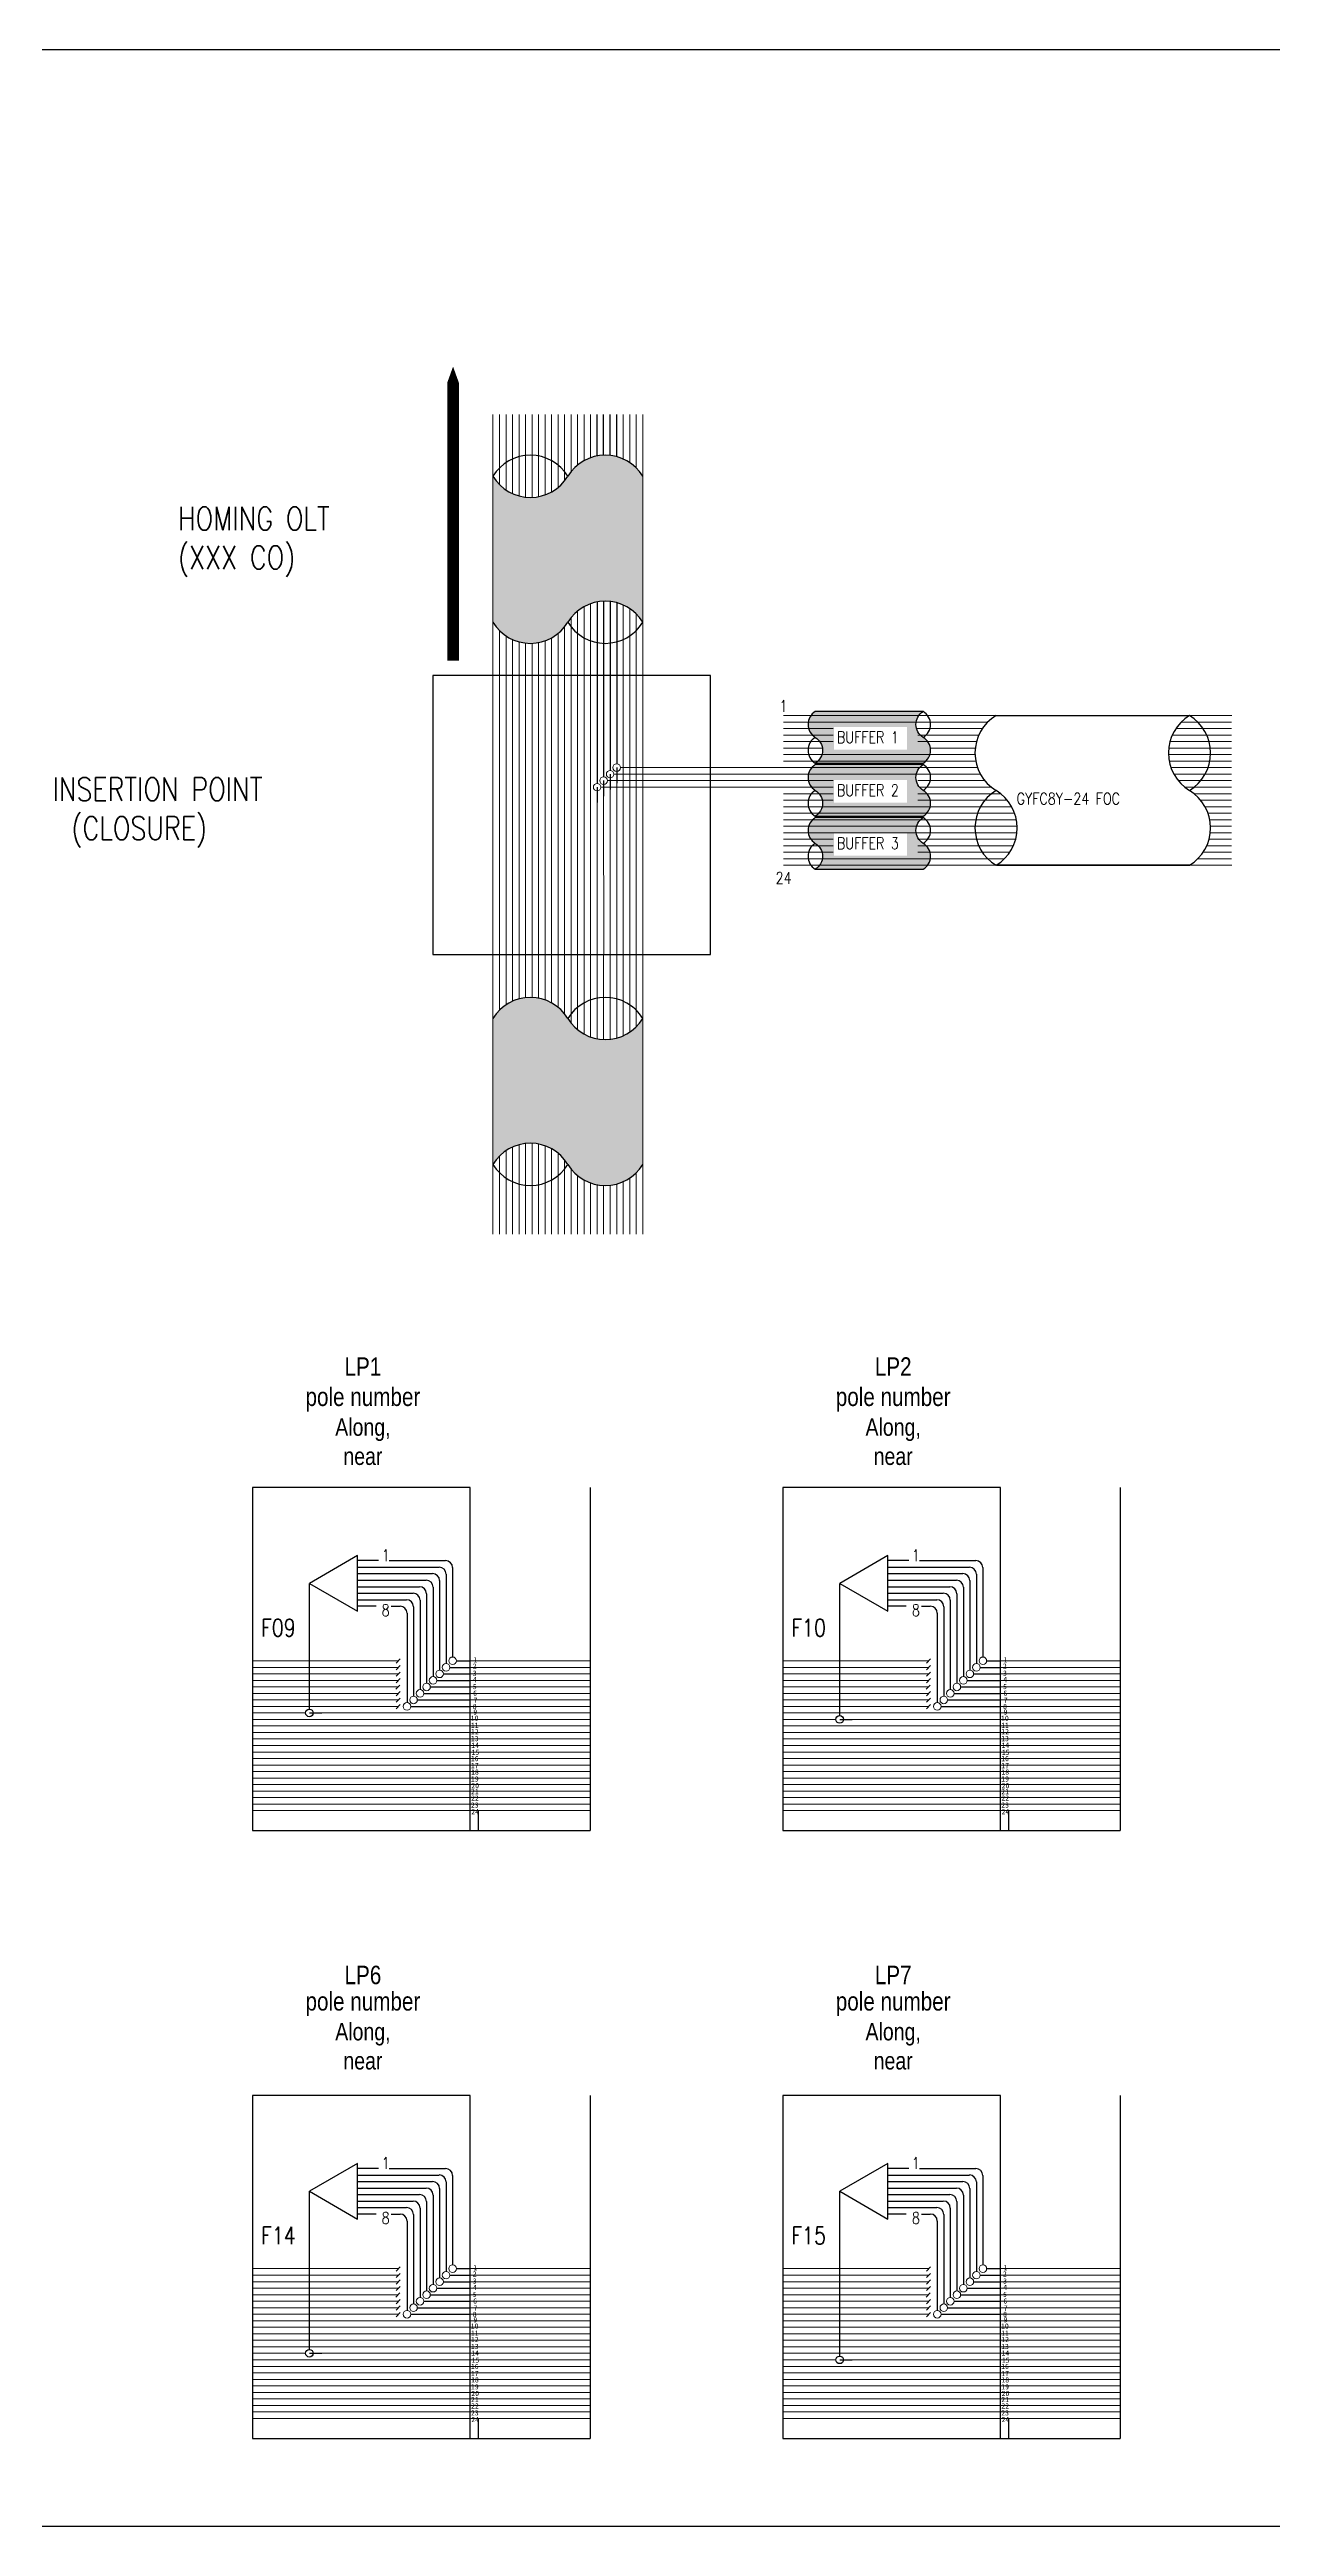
# Model space of a CAD drawing. Extents: x -663610 to -207124, y 70878 to 297551.
# Drawn here: x -251620 to -251222, y 81026 to 81830 of the extents above; entities that cross this region are included whole.
import ezdxf
from ezdxf.enums import TextEntityAlignment as Align

# ---------------------------------------------------------------- set-up
doc = ezdxf.new("R2010")
doc.units = 0
doc.header["$LTSCALE"] = 0.3
doc.layers.get('0').update_dxf_attribs({"linetype": 'CONTINUOUS'})
for name, color, linetype in [('BASEMAP', 7, 'CONTINUOUS'), ('Fiber Distribution', 7, 'CONTINUOUS'), ('Layer-assistant', 1, 'CONTINUOUS'), ('LCP-F.core used', 1, 'CONTINUOUS'), ('Network.conf-1', 50, 'CONTINUOUS'), ('Network.conf-2', 20, 'CONTINUOUS')]:
    doc.layers.add(name, color=color, linetype=linetype)
doc.layers.add('HATCH_SHADE', color=7, linetype='CONTINUOUS', plot=False)
doc.styles.add('Mark', font='arial.ttf', dxfattribs={"width": 0.8, "height": 2.5})
doc.styles.add('ROMANS', font='ROMANS.SHX', dxfattribs={"width": 0.8, "height": 2})
doc.styles.add('仿宋', font='', dxfattribs={"width": 0.9})
doc.styles.get('仿宋').set_extended_font_data('FangSong_GB2312')

msp = doc.modelspace()

# ---------------------------------------------------------------- hatches: boundary and pattern name
h = msp.add_hatch(color=256)
h.dxf.hatch_style = 1
h.set_gradient(color1=(0, 0, 255), rotation=90, one_color=1, tint=1, name='INVCYLINDER')
h.paths.add_polyline_path([(-251335.87, 81606.9, -0.563896), (-251335.87, 81615.27), (-251370.92, 81615.27, 0.563896), (-251370.92, 81606.9, -0.567332), (-251370.97, 81598.5), (-251335.87, 81598.5, 0.56214)])
h.paths.add_polyline_path([(-251341.1, 81602.94), (-251364.89, 81602.94), (-251364.89, 81610.29), (-251341.1, 81610.29)], flags=16)
h.paths.add_polyline_path([(-251364.84, 81604.1), (-251341.78, 81604.1), (-251341.78, 81609.77), (-251364.84, 81609.77)], flags=8)
h = msp.add_hatch(color=256)
h.dxf.hatch_style = 1
h.set_gradient(color1=(255, 127, 0), rotation=90, one_color=1, tint=1, name='INVCYLINDER')
h.paths.add_polyline_path([(-251335.87, 81589.69, -0.563896), (-251335.87, 81598.06), (-251370.92, 81598.06, 0.563896), (-251370.92, 81589.69, -0.567332), (-251370.97, 81581.3), (-251335.87, 81581.3, 0.56214)])
h.paths.add_polyline_path([(-251341.1, 81585.73), (-251364.89, 81585.73), (-251364.89, 81593.08), (-251341.1, 81593.08)], flags=16)
h.paths.add_polyline_path([(-251364.84, 81586.89), (-251341.78, 81586.89), (-251341.78, 81592.56), (-251364.84, 81592.56)], flags=8)
h = msp.add_hatch(color=256)
h.dxf.hatch_style = 1
h.set_gradient(color1=(0, 255, 0), rotation=90, one_color=1, tint=1, name='INVCYLINDER')
h.paths.add_polyline_path([(-251335.87, 81572.5, -0.563896), (-251335.87, 81580.87), (-251370.92, 81580.87, 0.563896), (-251370.92, 81572.5, -0.567332), (-251370.97, 81564.11), (-251335.87, 81564.11, 0.56214)])
h.paths.add_polyline_path([(-251341.1, 81568.54), (-251364.89, 81568.54), (-251364.89, 81575.89), (-251341.1, 81575.89)], flags=16)
h.paths.add_polyline_path([(-251364.84, 81569.7), (-251341.78, 81569.7), (-251341.78, 81575.37), (-251364.84, 81575.37)], flags=8)
at = {"layer": 'HATCH_SHADE'}
h = msp.add_hatch(color=256, dxfattribs=at)
h.dxf.hatch_style = 1
h.set_gradient(color1=(0, 0, 255), color2=(255, 255, 0), tint=1, name='CYLINDER')
h.paths.add_polyline_path([(-251426.95, 81644.25), (-251426.95, 81691.6, 0.563896), (-251451.25, 81691.6, -0.563896), (-251475.56, 81691.6), (-251475.56, 81644.25, 0.563896), (-251451.25, 81644.25, -0.563896)])
h = msp.add_hatch(color=256, dxfattribs=at)
h.dxf.hatch_style = 1
h.set_gradient(color1=(0, 0, 255), color2=(255, 255, 0), tint=1, name='CYLINDER')
h.paths.add_polyline_path([(-251451.25, 81515.67, 0.563896), (-251475.56, 81515.67), (-251475.56, 81468.32, -0.563896), (-251451.25, 81468.32, 0.563896), (-251426.95, 81468.32), (-251426.95, 81515.67, -0.563896)])

# ---------------------------------------------------------------- linework, layer by layer
at = {"lineweight": 5}
for p, q in [((-251475.56, 81691.6), (-251475.56, 81711.68)), ((-251475.56, 81536.43), (-251475.56, 81711.68)), ((-251473.44, 81688.9), (-251473.44, 81711.68)), ((-251471.33, 81687.16), (-251471.33, 81711.68)), ((-251471.33, 81687.16), (-251471.33, 81711.68)), ((-251469.22, 81685.99), (-251469.22, 81711.68)), ((-251467.1, 81685.24), (-251467.1, 81711.68)), ((-251464.99, 81684.84), (-251464.99, 81711.68)), ((-251462.88, 81684.76), (-251462.88, 81711.68)), ((-251460.76, 81684.99), (-251460.76, 81711.68)), ((-251458.65, 81685.57), (-251458.65, 81711.68)), ((-251456.54, 81686.52), (-251456.54, 81711.68)), ((-251454.42, 81687.95), (-251454.42, 81711.68)), ((-251452.31, 81690.08), (-251452.31, 81711.68)), ((-251450.2, 81693.11), (-251450.2, 81711.68)), ((-251450.2, 81693.11), (-251450.2, 81711.68)), ((-251450.2, 81693.11), (-251450.2, 81711.68)), ((-251448.08, 81695.25), (-251448.08, 81711.68)), ((-251448.08, 81695.25), (-251448.08, 81711.68)), ((-251445.97, 81696.68), (-251445.97, 81711.68)), ((-251443.86, 81697.63), (-251443.86, 81711.68)), ((-251433.29, 81697.21), (-251433.29, 81711.68)), ((-251431.18, 81696.03), (-251431.18, 81711.68)), ((-251429.06, 81694.29), (-251429.06, 81711.68)), ((-251426.95, 81445.73), (-251426.95, 81711.68)), ((-251426.95, 81634.97), (-251426.95, 81691.6)), ((-251450.2, 81645.76), (-251450.2, 81536.43)), ((-251448.08, 81647.9), (-251448.08, 81536.43)), ((-251448.08, 81647.9), (-251448.08, 81536.43)), ((-251445.97, 81649.33), (-251445.97, 81536.43)), ((-251443.86, 81650.28), (-251443.86, 81536.43)), ((-251433.29, 81649.86), (-251433.29, 81510.06)), ((-251431.18, 81648.68), (-251431.18, 81511.23)), ((-251429.06, 81646.94), (-251429.06, 81632.18)), ((-251473.44, 81641.55), (-251473.44, 81536.43)), ((-251471.33, 81639.81), (-251471.33, 81536.43)), ((-251471.33, 81639.81), (-251471.33, 81536.43)), ((-251469.22, 81638.64), (-251469.22, 81536.43)), ((-251467.1, 81637.89), (-251467.1, 81536.43)), ((-251464.99, 81637.48), (-251464.99, 81536.43)), ((-251462.88, 81637.41), (-251462.88, 81536.43)), ((-251460.76, 81637.64), (-251460.76, 81536.43)), ((-251458.65, 81638.22), (-251458.65, 81536.43)), ((-251456.54, 81639.17), (-251456.54, 81536.43)), ((-251454.42, 81640.6), (-251454.42, 81536.43)), ((-251452.31, 81642.73), (-251452.31, 81536.43)), ((-251475.56, 81632.11), (-251475.56, 81536.43)), ((-251475.56, 81629.03), (-251475.56, 81536.43)), ((-251429.06, 81632.18), (-251429.06, 81609.13)), ((-251426.95, 81634.97), (-251426.95, 81609.03)), ((-251429.06, 81609.13), (-251429.06, 81512.97)), ((-251426.95, 81609.03), (-251426.95, 81515.67)), ((-251439.63, 81587.83), (-251439.54, 81536.43)), ((-251437.52, 81589.94), (-251437.52, 81508.91)), ((-251435.4, 81592.05), (-251435.4, 81509.31)), ((-251448.08, 81579.91), (-251448.08, 81567.18)), ((-251441.74, 81585.71), (-251441.74, 81536.43)), ((-251450.2, 81577.8), (-251450.2, 81567.18)), ((-251450.2, 81577.8), (-251450.2, 81567.18)), ((-251426.95, 81561.88), (-251426.95, 81468.32)), ((-251475.56, 81536.43), (-251475.56, 81515.67)), ((-251475.56, 81536.43), (-251475.56, 81515.67)), ((-251475.56, 81445.7), (-251475.56, 81536.43)), ((-251475.56, 81536.43), (-251475.56, 81468.32)), ((-251473.44, 81536.43), (-251473.44, 81518.36)), ((-251471.33, 81536.43), (-251471.33, 81520.1)), ((-251471.33, 81536.43), (-251471.33, 81520.1)), ((-251469.22, 81536.43), (-251469.22, 81521.28)), ((-251467.1, 81536.43), (-251467.1, 81522.03)), ((-251464.99, 81536.43), (-251464.99, 81522.43)), ((-251462.88, 81536.43), (-251462.88, 81522.51)), ((-251460.76, 81536.43), (-251460.76, 81522.27)), ((-251458.65, 81536.43), (-251458.65, 81521.7)), ((-251456.54, 81536.43), (-251456.54, 81520.75)), ((-251454.42, 81536.43), (-251454.42, 81519.32)), ((-251452.31, 81536.43), (-251452.31, 81517.18)), ((-251450.2, 81536.43), (-251450.2, 81514.15)), ((-251450.2, 81536.43), (-251450.2, 81514.15)), ((-251450.2, 81536.43), (-251450.2, 81514.15)), ((-251448.08, 81536.43), (-251448.08, 81512.02)), ((-251448.08, 81536.43), (-251448.08, 81512.02)), ((-251445.97, 81536.43), (-251445.97, 81510.59)), ((-251443.86, 81536.43), (-251443.86, 81509.64)), ((-251441.74, 81536.43), (-251441.74, 81509.06)), ((-251439.63, 81536.43), (-251439.63, 81508.83)), ((-251464.99, 81475.08), (-251464.99, 81445.7)), ((-251462.88, 81475.16), (-251462.88, 81445.7)), ((-251460.76, 81474.92), (-251460.76, 81445.7)), ((-251475.56, 81468.32), (-251475.56, 81445.7)), ((-251475.56, 81468.32), (-251475.56, 81445.7)), ((-251473.44, 81471.01), (-251473.44, 81445.7)), ((-251471.33, 81472.75), (-251471.33, 81445.7)), ((-251471.33, 81472.75), (-251471.33, 81445.7)), ((-251469.22, 81473.93), (-251469.22, 81445.7)), ((-251467.1, 81474.68), (-251467.1, 81445.7)), ((-251458.65, 81474.35), (-251458.65, 81445.7)), ((-251456.54, 81473.4), (-251456.54, 81445.7)), ((-251454.42, 81471.97), (-251454.42, 81445.7)), ((-251452.31, 81469.83), (-251452.31, 81445.7)), ((-251426.95, 81468.32), (-251426.95, 81445.7)), ((-251450.2, 81466.8), (-251450.2, 81445.7)), ((-251450.2, 81466.8), (-251450.2, 81445.7)), ((-251450.2, 81466.8), (-251450.2, 81445.7)), ((-251448.08, 81464.67), (-251448.08, 81445.7)), ((-251448.08, 81464.67), (-251448.08, 81445.7)), ((-251445.97, 81463.24), (-251445.97, 81445.7)), ((-251443.86, 81462.29), (-251443.86, 81445.7)), ((-251441.74, 81461.71), (-251441.74, 81445.7)), ((-251439.63, 81461.48), (-251439.63, 81445.7)), ((-251437.52, 81461.55), (-251437.52, 81445.7)), ((-251435.4, 81461.96), (-251435.4, 81445.7)), ((-251433.29, 81462.71), (-251433.29, 81445.7)), ((-251431.18, 81463.88), (-251431.18, 81445.7)), ((-251429.06, 81465.62), (-251429.06, 81445.7))]:
    msp.add_line(p, q, dxfattribs=at)
for p, q in [((-251441.74, 81698.2), (-251441.74, 81711.68)), ((-251439.63, 81698.44), (-251439.63, 81711.68)), ((-251437.52, 81698.36), (-251437.52, 81711.68)), ((-251435.4, 81697.96), (-251435.4, 81711.68)), ((-251441.74, 81650.85), (-251441.74, 81591.96)), ((-251439.73, 81651.09), (-251439.63, 81594.07)), ((-251437.52, 81651.01), (-251437.52, 81596.19)), ((-251435.4, 81650.61), (-251435.4, 81598.3))]:
    msp.add_line(p, q)
for points in [[(-251370.92, 81598.5), (-251335.87, 81598.5, 0.56214), (-251335.87, 81606.9, -0.563896), (-251335.87, 81615.27), (-251370.92, 81615.27, 0.563896), (-251370.92, 81606.9, -0.563896), (-251370.92, 81598.53, -19020573719.675411)], [(-251370.92, 81581.3), (-251335.87, 81581.3, 0.56214), (-251335.87, 81589.69, -0.563896), (-251335.87, 81598.06), (-251370.92, 81598.06, 0.563896), (-251370.92, 81589.69, -0.563896), (-251370.92, 81581.32, -19020573719.675411)], [(-251370.92, 81564.08), (-251335.87, 81564.08, 0.56214), (-251335.87, 81572.48, -0.563896), (-251335.87, 81580.85), (-251370.92, 81580.85, 0.563896), (-251370.92, 81572.48, -0.563896), (-251370.92, 81564.11, -19020573719.675411)]]:
    msp.add_lwpolyline(points, format="xyb")
for points in [[(-251535.17, 81332.35), (-251519.49, 81323.3), (-251519.49, 81341.4)], [(-251363, 81332.35), (-251347.33, 81323.3), (-251347.33, 81341.4)], [(-251535.17, 81135.11), (-251519.49, 81126.06), (-251519.49, 81144.16)], [(-251363, 81135.11), (-251347.33, 81126.06), (-251347.33, 81144.16)]]:
    msp.add_lwpolyline(points, close=True)
at = {"lineweight": 9}
for centre in [(-251437.52, 81594.95), (-251435.4, 81597.07), (-251441.74, 81590.73), (-251439.63, 81592.84)]:
    msp.add_circle(centre, 1.23, dxfattribs=at)
for centre, start, end in [((-251338.4, 81611.08), 301.16302, 58.83698), ((-251368.39, 81602.71), 121.16302, 238.83698), ((-251338.4, 81593.88), 301.16302, 58.83698), ((-251368.39, 81585.51), 121.16302, 238.83698), ((-251338.4, 81576.66), 301.16302, 58.83698), ((-251368.39, 81568.29), 121.16302, 238.83698)]:
    msp.add_arc(centre, 4.89, start, end)
at = {"layer": 'BASEMAP', "color": 152, "ltscale": 2, "true_color": 0x2776bb}
msp.add_lwpolyline([(-253315.8, 81830.08), (-250647.94, 81830.08), (-250647.94, 81026.35), (-253315.8, 81026.35)], close=True, dxfattribs=at)
at = {"layer": 'Fiber Distribution', "color": 251, "lineweight": 5}
for p, q in [((-251381.21, 81613.97), (-251312.22, 81613.97)), ((-251381.21, 81613.97), (-251372.34, 81613.97)), ((-251381.21, 81611.86), (-251314.92, 81611.86)), ((-251252.13, 81611.86), (-251235.77, 81611.86)), ((-251249.43, 81613.97), (-251235.63, 81613.97)), ((-251381.21, 81609.74), (-251365.15, 81609.74)), ((-251381.21, 81607.63), (-251365.15, 81607.63)), ((-251381.21, 81605.52), (-251365.15, 81605.52)), ((-251338.05, 81609.74), (-251316.66, 81609.74)), ((-251337.66, 81607.63), (-251317.83, 81607.63)), ((-251337.66, 81605.52), (-251318.58, 81605.52)), ((-251255.79, 81605.52), (-251235.77, 81605.52)), ((-251255.04, 81607.63), (-251235.77, 81607.63)), ((-251253.87, 81609.74), (-251235.77, 81609.74)), ((-251434.17, 81597.07), (-251318.25, 81597.07)), ((-251381.21, 81603.41), (-251368.61, 81603.41)), ((-251381.21, 81601.29), (-251319.06, 81601.29)), ((-251381.21, 81599.18), (-251318.83, 81599.18)), ((-251333.56, 81603.41), (-251318.98, 81603.41)), ((-251256.27, 81601.29), (-251235.77, 81601.29)), ((-251256.2, 81603.41), (-251235.77, 81603.41)), ((-251256.04, 81599.18), (-251235.77, 81599.18)), ((-251255.46, 81597.07), (-251235.77, 81597.07)), ((-251440.51, 81590.73), (-251365.15, 81590.73)), ((-251438.4, 81592.84), (-251365.15, 81592.84)), ((-251436.28, 81594.95), (-251317.3, 81594.95)), ((-251381.21, 81588.61), (-251365.15, 81588.61)), ((-251381.21, 81588.61), (-251365.15, 81588.61)), ((-251337.66, 81592.84), (-251315.87, 81592.84)), ((-251337.66, 81588.61), (-251310.71, 81588.61)), ((-251337.08, 81590.73), (-251313.74, 81590.73)), ((-251254.51, 81594.95), (-251235.77, 81594.95)), ((-251254.51, 81594.95), (-251235.77, 81594.95)), ((-251253.17, 81592.84), (-251235.77, 81592.84)), ((-251250.95, 81590.73), (-251235.77, 81590.73)), ((-251247.92, 81588.61), (-251235.77, 81588.61)), ((-251381.21, 81586.5), (-251368.67, 81586.5)), ((-251381.21, 81586.5), (-251365.15, 81586.5)), ((-251381.21, 81584.39), (-251307.14, 81584.39)), ((-251381.21, 81582.27), (-251306.19, 81582.27)), ((-251381.21, 81580.16), (-251305.62, 81580.16)), ((-251337.66, 81586.5), (-251308.57, 81586.5)), ((-251245.78, 81586.5), (-251235.77, 81586.5)), ((-251244.35, 81584.39), (-251235.77, 81584.39)), ((-251243.4, 81582.27), (-251235.77, 81582.27)), ((-251242.83, 81580.16), (-251235.77, 81580.16)), ((-251381.21, 81578.05), (-251305.38, 81578.05)), ((-251381.21, 81575.93), (-251305.46, 81575.93)), ((-251381.21, 81573.82), (-251365.15, 81573.82)), ((-251381.21, 81571.71), (-251365.15, 81571.71)), ((-251337.66, 81573.82), (-251305.86, 81573.82)), ((-251337.66, 81571.71), (-251306.61, 81571.71)), ((-251243.82, 81571.71), (-251235.77, 81571.71)), ((-251243.07, 81573.82), (-251235.77, 81573.82)), ((-251242.67, 81575.93), (-251235.77, 81575.93)), ((-251242.59, 81578.05), (-251235.77, 81578.05)), ((-251381.21, 81569.59), (-251365.15, 81569.59)), ((-251381.21, 81569.59), (-251365.15, 81569.59)), ((-251381.21, 81567.48), (-251309.52, 81567.48)), ((-251381.21, 81565.37), (-251312.22, 81565.37)), ((-251381.21, 81565.37), (-251312.22, 81565.37)), ((-251381.07, 81565.37), (-251235.63, 81565.37)), ((-251381.07, 81565.37), (-251235.63, 81565.37)), ((-251337.66, 81569.59), (-251307.79, 81569.59)), ((-251337.66, 81569.59), (-251307.79, 81569.59)), ((-251249.43, 81565.37), (-251235.63, 81565.37)), ((-251249.43, 81565.37), (-251235.63, 81565.37)), ((-251246.74, 81567.48), (-251235.77, 81567.48)), ((-251245, 81569.59), (-251235.77, 81569.59)), ((-251245, 81569.59), (-251235.77, 81569.59)), ((-251553.67, 81307.24), (-251506.25, 81307.24)), ((-251482.94, 81307.24), (-251444.06, 81307.24)), ((-251381.5, 81307.24), (-251334.08, 81307.24)), ((-251310.78, 81307.24), (-251271.9, 81307.24)), ((-251553.67, 81305.12), (-251506.25, 81305.12)), ((-251553.67, 81303.01), (-251506.25, 81303.01)), ((-251553.67, 81300.9), (-251506.25, 81300.9)), ((-251553.67, 81298.78), (-251506.34, 81298.78)), ((-251482.94, 81305.12), (-251444.06, 81305.12)), ((-251482.94, 81303.01), (-251444.06, 81303.01)), ((-251482.94, 81300.9), (-251444.06, 81300.9)), ((-251482.94, 81298.78), (-251444.06, 81298.78)), ((-251381.5, 81305.12), (-251334.08, 81305.12)), ((-251381.5, 81303.01), (-251334.08, 81303.01)), ((-251381.5, 81300.9), (-251334.08, 81300.9)), ((-251381.5, 81298.78), (-251334.18, 81298.78)), ((-251310.78, 81305.12), (-251271.9, 81305.12)), ((-251310.78, 81303.01), (-251271.9, 81303.01)), ((-251310.78, 81300.9), (-251271.9, 81300.9)), ((-251310.78, 81298.78), (-251271.9, 81298.78)), ((-251553.67, 81296.67), (-251506.25, 81296.67)), ((-251553.67, 81294.56), (-251506.25, 81294.56)), ((-251553.67, 81292.44), (-251506.25, 81292.44)), ((-251553.67, 81290.33), (-251536.4, 81290.33)), ((-251531.14, 81290.33), (-251444.06, 81290.33)), ((-251482.94, 81296.67), (-251444.06, 81296.67)), ((-251482.94, 81294.56), (-251444.06, 81294.56)), ((-251482.94, 81292.44), (-251444.06, 81292.44)), ((-251381.5, 81296.67), (-251334.08, 81296.67)), ((-251381.5, 81294.56), (-251334.08, 81294.56)), ((-251381.5, 81292.44), (-251334.08, 81292.44)), ((-251381.5, 81290.33), (-251310.78, 81290.33)), ((-251310.78, 81296.67), (-251271.9, 81296.67)), ((-251310.78, 81294.56), (-251271.9, 81294.56)), ((-251310.78, 81292.44), (-251271.9, 81292.44)), ((-251310.78, 81290.33), (-251271.9, 81290.33)), ((-251553.67, 81288.22), (-251482.94, 81288.22)), ((-251553.67, 81286.1), (-251482.94, 81286.1)), ((-251553.67, 81283.99), (-251482.94, 81283.99)), ((-251531.14, 81283.99), (-251482.94, 81283.99)), ((-251482.94, 81288.22), (-251444.06, 81288.22)), ((-251482.94, 81286.1), (-251444.06, 81286.1)), ((-251482.94, 81283.99), (-251444.06, 81283.99)), ((-251482.94, 81283.99), (-251444.06, 81283.99)), ((-251482.94, 81283.99), (-251444.06, 81283.99)), ((-251482.94, 81283.99), (-251444.06, 81283.99)), ((-251482.94, 81283.99), (-251444.06, 81283.99)), ((-251381.5, 81288.22), (-251364.24, 81288.22)), ((-251381.5, 81286.1), (-251310.78, 81286.1)), ((-251381.5, 81283.99), (-251310.78, 81283.99)), ((-251358.97, 81288.22), (-251271.9, 81288.22)), ((-251358.97, 81283.99), (-251310.78, 81283.99)), ((-251310.78, 81288.22), (-251271.9, 81288.22)), ((-251310.78, 81286.1), (-251271.9, 81286.1)), ((-251310.78, 81283.99), (-251271.9, 81283.99)), ((-251310.78, 81283.99), (-251271.9, 81283.99)), ((-251310.78, 81283.99), (-251271.9, 81283.99)), ((-251310.78, 81283.99), (-251271.9, 81283.99)), ((-251310.78, 81283.99), (-251271.9, 81283.99)), ((-251553.67, 81281.88), (-251482.94, 81281.88)), ((-251553.67, 81279.76), (-251482.94, 81279.76)), ((-251553.67, 81277.65), (-251482.94, 81277.65)), ((-251553.67, 81275.54), (-251482.94, 81275.54)), ((-251482.94, 81281.88), (-251444.06, 81281.88)), ((-251482.94, 81281.88), (-251444.06, 81281.88)), ((-251482.94, 81279.76), (-251444.06, 81279.76)), ((-251482.94, 81279.76), (-251444.06, 81279.76)), ((-251482.94, 81279.76), (-251444.06, 81279.76)), ((-251482.94, 81277.65), (-251444.06, 81277.65)), ((-251482.94, 81275.54), (-251444.06, 81275.54)), ((-251381.5, 81281.88), (-251310.78, 81281.88)), ((-251381.5, 81279.76), (-251310.78, 81279.76)), ((-251381.5, 81277.65), (-251310.78, 81277.65)), ((-251381.5, 81275.54), (-251310.78, 81275.54)), ((-251310.78, 81281.88), (-251271.9, 81281.88)), ((-251310.78, 81281.88), (-251271.9, 81281.88)), ((-251310.78, 81279.76), (-251271.9, 81279.76)), ((-251310.78, 81279.76), (-251271.9, 81279.76)), ((-251310.78, 81279.76), (-251271.9, 81279.76)), ((-251310.78, 81277.65), (-251271.9, 81277.65)), ((-251310.78, 81275.54), (-251271.9, 81275.54)), ((-251553.67, 81273.42), (-251482.94, 81273.42)), ((-251553.67, 81271.31), (-251482.94, 81271.31)), ((-251553.67, 81269.2), (-251482.94, 81269.2)), ((-251553.67, 81267.08), (-251482.94, 81267.08)), ((-251482.94, 81273.42), (-251444.06, 81273.42)), ((-251482.94, 81271.31), (-251444.06, 81271.31)), ((-251482.94, 81269.2), (-251444.06, 81269.2)), ((-251482.94, 81267.08), (-251444.06, 81267.08)), ((-251381.5, 81273.42), (-251310.78, 81273.42)), ((-251381.5, 81271.31), (-251310.78, 81271.31)), ((-251381.5, 81269.2), (-251310.78, 81269.2)), ((-251381.5, 81267.08), (-251310.78, 81267.08)), ((-251310.78, 81273.42), (-251271.9, 81273.42)), ((-251310.78, 81271.31), (-251271.9, 81271.31)), ((-251310.78, 81269.2), (-251271.9, 81269.2)), ((-251310.78, 81267.08), (-251271.9, 81267.08)), ((-251553.67, 81264.97), (-251482.94, 81264.97)), ((-251553.67, 81262.86), (-251482.94, 81262.86)), ((-251553.67, 81262.86), (-251482.94, 81262.86)), ((-251553.67, 81260.74), (-251482.94, 81260.74)), ((-251553.67, 81258.63), (-251482.94, 81258.63)), ((-251553.67, 81258.63), (-251482.94, 81258.63)), ((-251482.94, 81264.97), (-251444.06, 81264.97)), ((-251482.94, 81262.86), (-251444.06, 81262.86)), ((-251482.94, 81262.86), (-251444.06, 81262.86)), ((-251482.94, 81260.74), (-251444.06, 81260.74)), ((-251482.94, 81258.63), (-251444.06, 81258.63)), ((-251482.94, 81258.63), (-251444.06, 81258.63)), ((-251381.5, 81264.97), (-251310.78, 81264.97)), ((-251381.5, 81262.86), (-251310.78, 81262.86)), ((-251381.5, 81262.86), (-251310.78, 81262.86)), ((-251381.5, 81260.74), (-251310.78, 81260.74)), ((-251381.5, 81258.63), (-251310.78, 81258.63)), ((-251381.5, 81258.63), (-251310.78, 81258.63)), ((-251310.78, 81264.97), (-251271.9, 81264.97)), ((-251310.78, 81262.86), (-251271.9, 81262.86)), ((-251310.78, 81262.86), (-251271.9, 81262.86)), ((-251310.78, 81260.74), (-251271.9, 81260.74)), ((-251310.78, 81258.63), (-251271.9, 81258.63)), ((-251310.78, 81258.63), (-251271.9, 81258.63)), ((-251553.67, 81110), (-251506.25, 81110)), ((-251553.67, 81107.89), (-251506.25, 81107.89)), ((-251553.67, 81105.77), (-251506.25, 81105.77)), ((-251482.94, 81110), (-251444.06, 81110)), ((-251482.94, 81107.89), (-251444.06, 81107.89)), ((-251482.94, 81105.77), (-251444.06, 81105.77)), ((-251381.5, 81110), (-251334.08, 81110)), ((-251381.5, 81107.89), (-251334.08, 81107.89)), ((-251381.5, 81105.77), (-251334.08, 81105.77)), ((-251310.78, 81110), (-251271.9, 81110)), ((-251310.78, 81107.89), (-251271.9, 81107.89)), ((-251310.78, 81105.77), (-251271.9, 81105.77)), ((-251553.67, 81103.66), (-251506.25, 81103.66)), ((-251553.67, 81101.55), (-251506.34, 81101.55)), ((-251553.67, 81099.43), (-251506.25, 81099.43)), ((-251553.67, 81097.32), (-251506.25, 81097.32)), ((-251482.94, 81103.66), (-251444.06, 81103.66)), ((-251482.94, 81101.55), (-251444.06, 81101.55)), ((-251482.94, 81099.43), (-251444.06, 81099.43)), ((-251482.94, 81097.32), (-251444.06, 81097.32)), ((-251381.5, 81103.66), (-251334.08, 81103.66)), ((-251381.5, 81101.55), (-251334.18, 81101.55)), ((-251381.5, 81099.43), (-251334.08, 81099.43)), ((-251381.5, 81097.32), (-251334.08, 81097.32)), ((-251310.78, 81103.66), (-251271.9, 81103.66)), ((-251310.78, 81101.55), (-251271.9, 81101.55)), ((-251310.78, 81099.43), (-251271.9, 81099.43)), ((-251310.78, 81097.32), (-251271.9, 81097.32)), ((-251553.67, 81095.21), (-251506.25, 81095.21)), ((-251553.67, 81093.09), (-251482.94, 81093.09)), ((-251553.67, 81090.98), (-251482.94, 81090.98)), ((-251482.94, 81095.21), (-251444.06, 81095.21)), ((-251482.94, 81093.09), (-251444.06, 81093.09)), ((-251482.94, 81090.98), (-251444.06, 81090.98)), ((-251381.5, 81095.21), (-251334.08, 81095.21)), ((-251381.5, 81093.09), (-251310.78, 81093.09)), ((-251381.5, 81090.98), (-251310.78, 81090.98)), ((-251310.78, 81095.21), (-251271.9, 81095.21)), ((-251310.78, 81093.09), (-251271.9, 81093.09)), ((-251310.78, 81090.98), (-251271.9, 81090.98)), ((-251553.67, 81088.87), (-251482.94, 81088.87)), ((-251553.67, 81086.75), (-251482.94, 81086.75)), ((-251553.67, 81084.64), (-251482.94, 81084.64)), ((-251553.67, 81082.53), (-251536.4, 81082.53)), ((-251531.14, 81082.53), (-251482.94, 81082.53)), ((-251531.14, 81082.53), (-251444.06, 81082.53)), ((-251482.94, 81088.87), (-251444.06, 81088.87)), ((-251482.94, 81086.75), (-251444.06, 81086.75)), ((-251482.94, 81086.75), (-251444.06, 81086.75)), ((-251482.94, 81086.75), (-251444.06, 81086.75)), ((-251482.94, 81086.75), (-251444.06, 81086.75)), ((-251482.94, 81086.75), (-251444.06, 81086.75)), ((-251482.94, 81084.64), (-251444.06, 81084.64)), ((-251482.94, 81084.64), (-251444.06, 81084.64)), ((-251482.94, 81082.53), (-251444.06, 81082.53)), ((-251482.94, 81082.53), (-251444.06, 81082.53)), ((-251482.94, 81082.53), (-251444.06, 81082.53)), ((-251381.5, 81088.87), (-251310.78, 81088.87)), ((-251381.5, 81086.75), (-251310.78, 81086.75)), ((-251381.5, 81084.64), (-251310.78, 81084.64)), ((-251381.5, 81082.53), (-251310.78, 81082.53)), ((-251310.78, 81088.87), (-251271.9, 81088.87)), ((-251310.78, 81086.75), (-251271.9, 81086.75)), ((-251310.78, 81086.75), (-251271.9, 81086.75)), ((-251310.78, 81086.75), (-251271.9, 81086.75)), ((-251310.78, 81086.75), (-251271.9, 81086.75)), ((-251310.78, 81086.75), (-251271.9, 81086.75)), ((-251310.78, 81084.64), (-251271.9, 81084.64)), ((-251310.78, 81084.64), (-251271.9, 81084.64)), ((-251310.78, 81082.53), (-251271.9, 81082.53)), ((-251310.78, 81082.53), (-251271.9, 81082.53)), ((-251310.78, 81082.53), (-251271.9, 81082.53)), ((-251553.67, 81080.41), (-251482.94, 81080.41)), ((-251553.67, 81078.3), (-251482.94, 81078.3)), ((-251553.67, 81076.19), (-251482.94, 81076.19)), ((-251553.67, 81074.07), (-251482.94, 81074.07)), ((-251482.94, 81080.41), (-251444.06, 81080.41)), ((-251482.94, 81078.3), (-251444.06, 81078.3)), ((-251482.94, 81076.19), (-251444.06, 81076.19)), ((-251482.94, 81074.07), (-251444.06, 81074.07)), ((-251381.5, 81080.41), (-251364.24, 81080.41)), ((-251381.5, 81078.3), (-251310.78, 81078.3)), ((-251381.5, 81076.19), (-251310.78, 81076.19)), ((-251381.5, 81074.07), (-251310.78, 81074.07)), ((-251358.97, 81080.41), (-251310.78, 81080.41)), ((-251358.97, 81080.41), (-251271.9, 81080.41)), ((-251310.78, 81080.41), (-251271.9, 81080.41)), ((-251310.78, 81078.3), (-251271.9, 81078.3)), ((-251310.78, 81076.19), (-251271.9, 81076.19)), ((-251310.78, 81074.07), (-251271.9, 81074.07)), ((-251553.67, 81071.96), (-251482.94, 81071.96)), ((-251553.67, 81069.85), (-251482.94, 81069.85)), ((-251553.67, 81067.73), (-251482.94, 81067.73)), ((-251553.67, 81065.62), (-251482.94, 81065.62)), ((-251553.67, 81065.62), (-251482.94, 81065.62)), ((-251482.94, 81071.96), (-251444.06, 81071.96)), ((-251482.94, 81069.85), (-251444.06, 81069.85)), ((-251482.94, 81067.73), (-251444.06, 81067.73)), ((-251482.94, 81065.62), (-251444.06, 81065.62)), ((-251482.94, 81065.62), (-251444.06, 81065.62)), ((-251381.5, 81071.96), (-251310.78, 81071.96)), ((-251381.5, 81069.85), (-251310.78, 81069.85)), ((-251381.5, 81067.73), (-251310.78, 81067.73)), ((-251381.5, 81065.62), (-251310.78, 81065.62)), ((-251381.5, 81065.62), (-251310.78, 81065.62)), ((-251310.78, 81071.96), (-251271.9, 81071.96)), ((-251310.78, 81069.85), (-251271.9, 81069.85)), ((-251310.78, 81067.73), (-251271.9, 81067.73)), ((-251310.78, 81065.62), (-251271.9, 81065.62)), ((-251310.78, 81065.62), (-251271.9, 81065.62)), ((-251553.67, 81063.51), (-251482.94, 81063.51)), ((-251553.67, 81061.39), (-251482.94, 81061.39)), ((-251553.67, 81061.39), (-251482.94, 81061.39)), ((-251482.94, 81063.51), (-251444.06, 81063.51)), ((-251482.94, 81061.39), (-251444.06, 81061.39)), ((-251482.94, 81061.39), (-251444.06, 81061.39)), ((-251381.5, 81063.51), (-251310.78, 81063.51)), ((-251381.5, 81061.39), (-251310.78, 81061.39)), ((-251381.5, 81061.39), (-251310.78, 81061.39)), ((-251310.78, 81063.51), (-251271.9, 81063.51)), ((-251310.78, 81061.39), (-251271.9, 81061.39)), ((-251310.78, 81061.39), (-251271.9, 81061.39))]:
    msp.add_line(p, q, dxfattribs=at)
at = {"layer": 'Fiber Distribution'}
for p, q in [((-251512.74, 81339.74), (-251519.49, 81339.74)), ((-251509.3, 81339.74), (-251490.94, 81339.74)), ((-251340.58, 81339.74), (-251347.33, 81339.74)), ((-251337.13, 81339.74), (-251318.78, 81339.74)), ((-251519.49, 81337.63), (-251493.06, 81337.63)), ((-251519.49, 81335.52), (-251495.17, 81335.52)), ((-251519.49, 81333.4), (-251497.28, 81333.4)), ((-251519.49, 81331.29), (-251499.4, 81331.29)), ((-251519.49, 81331.29), (-251499.58, 81331.29)), ((-251495.02, 81331.14), (-251495.02, 81302.13)), ((-251492.9, 81333.25), (-251492.9, 81304.24)), ((-251490.79, 81335.36), (-251490.79, 81306.36)), ((-251488.68, 81337.48), (-251488.68, 81308.47)), ((-251347.33, 81337.63), (-251320.89, 81337.63)), ((-251347.33, 81335.52), (-251323.01, 81335.52)), ((-251347.33, 81333.4), (-251325.12, 81333.4)), ((-251347.33, 81331.29), (-251327.23, 81331.29)), ((-251347.33, 81331.29), (-251327.42, 81331.29)), ((-251322.85, 81331.14), (-251322.85, 81302.13)), ((-251320.74, 81333.25), (-251320.74, 81304.24)), ((-251318.62, 81335.36), (-251318.62, 81306.36)), ((-251316.51, 81337.48), (-251316.51, 81308.47)), ((-251519.49, 81329.18), (-251501.51, 81329.18)), ((-251519.49, 81327.06), (-251503.62, 81327.06)), ((-251513.52, 81324.95), (-251519.49, 81324.95)), ((-251508.58, 81324.95), (-251505.74, 81324.95)), ((-251503.47, 81322.68), (-251503.47, 81293.68)), ((-251501.36, 81324.8), (-251501.36, 81295.79)), ((-251499.24, 81326.91), (-251499.24, 81297.9)), ((-251497.13, 81329.02), (-251497.13, 81300.02)), ((-251490.79, 81323.53), (-251490.79, 81306.36)), ((-251347.33, 81329.18), (-251329.35, 81329.18)), ((-251347.33, 81327.06), (-251331.46, 81327.06)), ((-251341.36, 81324.95), (-251347.33, 81324.95)), ((-251336.41, 81324.95), (-251333.57, 81324.95)), ((-251331.3, 81322.68), (-251331.3, 81293.68)), ((-251329.19, 81324.8), (-251329.19, 81295.79)), ((-251327.08, 81326.91), (-251327.08, 81297.9)), ((-251324.96, 81329.02), (-251324.96, 81300.02)), ((-251318.62, 81323.53), (-251318.62, 81306.36)), ((-251487.44, 81307.24), (-251482.94, 81307.24)), ((-251315.28, 81307.24), (-251310.78, 81307.24)), ((-251495.9, 81298.78), (-251482.94, 81298.78)), ((-251493.78, 81300.9), (-251482.94, 81300.9)), ((-251491.67, 81303.01), (-251482.94, 81303.01)), ((-251489.56, 81305.12), (-251482.94, 81305.12)), ((-251323.73, 81298.78), (-251310.78, 81298.78)), ((-251321.62, 81300.9), (-251310.78, 81300.9)), ((-251319.5, 81303.01), (-251310.78, 81303.01)), ((-251317.39, 81305.12), (-251310.78, 81305.12)), ((-251502.24, 81292.44), (-251482.94, 81292.44)), ((-251500.12, 81294.56), (-251482.94, 81294.56)), ((-251498.01, 81296.67), (-251482.94, 81296.67)), ((-251494.77, 81296.67), (-251482.94, 81296.67)), ((-251330.07, 81292.44), (-251310.78, 81292.44)), ((-251327.96, 81294.56), (-251310.78, 81294.56)), ((-251325.84, 81296.67), (-251310.78, 81296.67)), ((-251512.74, 81142.51), (-251519.49, 81142.51)), ((-251519.49, 81140.39), (-251493.06, 81140.39)), ((-251519.49, 81138.28), (-251495.17, 81138.28)), ((-251509.3, 81142.51), (-251490.94, 81142.51)), ((-251490.79, 81138.13), (-251490.79, 81109.12)), ((-251488.68, 81140.24), (-251488.68, 81111.23)), ((-251340.58, 81142.51), (-251347.33, 81142.51)), ((-251347.33, 81140.39), (-251320.89, 81140.39)), ((-251347.33, 81138.28), (-251323.01, 81138.28)), ((-251337.13, 81142.51), (-251318.78, 81142.51)), ((-251318.62, 81138.13), (-251318.62, 81109.12)), ((-251316.51, 81140.24), (-251316.51, 81111.23)), ((-251519.49, 81136.17), (-251497.28, 81136.17)), ((-251519.49, 81134.05), (-251499.4, 81134.05)), ((-251519.49, 81134.05), (-251499.58, 81134.05)), ((-251519.49, 81131.94), (-251501.51, 81131.94)), ((-251519.49, 81129.83), (-251503.62, 81129.83)), ((-251499.24, 81129.67), (-251499.24, 81100.67)), ((-251497.13, 81131.79), (-251497.13, 81102.78)), ((-251495.02, 81133.9), (-251495.02, 81104.89)), ((-251492.9, 81136.01), (-251492.9, 81107.01)), ((-251347.33, 81136.17), (-251325.12, 81136.17)), ((-251347.33, 81134.05), (-251327.23, 81134.05)), ((-251347.33, 81134.05), (-251327.42, 81134.05)), ((-251347.33, 81131.94), (-251329.35, 81131.94)), ((-251347.33, 81129.83), (-251331.46, 81129.83)), ((-251327.08, 81129.67), (-251327.08, 81100.67)), ((-251324.96, 81131.79), (-251324.96, 81102.78)), ((-251322.85, 81133.9), (-251322.85, 81104.89)), ((-251320.74, 81136.01), (-251320.74, 81107.01)), ((-251513.52, 81127.71), (-251519.49, 81127.71)), ((-251508.58, 81127.71), (-251505.74, 81127.71)), ((-251503.47, 81125.45), (-251503.47, 81096.44)), ((-251501.36, 81127.56), (-251501.36, 81098.55)), ((-251490.79, 81126.3), (-251490.79, 81109.12)), ((-251341.36, 81127.71), (-251347.33, 81127.71)), ((-251336.41, 81127.71), (-251333.57, 81127.71)), ((-251331.3, 81125.45), (-251331.3, 81096.44)), ((-251329.19, 81127.56), (-251329.19, 81098.55)), ((-251318.62, 81126.3), (-251318.62, 81109.12)), ((-251491.67, 81105.77), (-251482.94, 81105.77)), ((-251489.56, 81107.89), (-251482.94, 81107.89)), ((-251487.44, 81110), (-251482.94, 81110)), ((-251319.5, 81105.77), (-251310.78, 81105.77)), ((-251317.39, 81107.89), (-251310.78, 81107.89)), ((-251315.28, 81110), (-251310.78, 81110)), ((-251500.12, 81097.32), (-251482.94, 81097.32)), ((-251498.01, 81099.43), (-251482.94, 81099.43)), ((-251495.9, 81101.55), (-251482.94, 81101.55)), ((-251494.77, 81099.43), (-251482.94, 81099.43)), ((-251493.78, 81103.66), (-251482.94, 81103.66)), ((-251327.96, 81097.32), (-251310.78, 81097.32)), ((-251325.84, 81099.43), (-251310.78, 81099.43)), ((-251323.73, 81101.55), (-251310.78, 81101.55)), ((-251322.6, 81099.43), (-251310.78, 81099.43)), ((-251321.62, 81103.66), (-251310.78, 81103.66)), ((-251502.24, 81095.21), (-251482.94, 81095.21)), ((-251330.07, 81095.21), (-251310.78, 81095.21))]:
    msp.add_line(p, q, dxfattribs=at)
at = {"layer": 'Fiber Distribution', "ltscale": 0.3}
for p, q in [((-251535.17, 81291.56), (-251535.17, 81332.35)), ((-251363, 81289.45), (-251363, 81332.35)), ((-251535.17, 81083.76), (-251535.17, 81135.11)), ((-251363, 81081.65), (-251363, 81135.11))]:
    msp.add_line(p, q, dxfattribs=at)
at = {"layer": 'Fiber Distribution'}
for centre in [(-251490.94, 81337.48), (-251490.94, 81337.48), (-251318.78, 81337.48), (-251318.78, 81337.48), (-251499.4, 81329.02), (-251497.28, 81331.14), (-251497.28, 81331.14), (-251495.17, 81333.25), (-251495.17, 81333.25), (-251493.06, 81335.36), (-251493.06, 81335.36), (-251327.23, 81329.02), (-251325.12, 81331.14), (-251325.12, 81331.14), (-251323.01, 81333.25), (-251323.01, 81333.25), (-251320.89, 81335.36), (-251320.89, 81335.36), (-251505.74, 81322.68), (-251503.62, 81324.8), (-251501.51, 81326.91), (-251501.51, 81326.91), (-251333.57, 81322.68), (-251331.46, 81324.8), (-251329.35, 81326.91), (-251329.35, 81326.91), (-251495.17, 81136.01), (-251495.17, 81136.01), (-251493.06, 81138.13), (-251493.06, 81138.13), (-251490.94, 81140.24), (-251490.94, 81140.24), (-251323.01, 81136.01), (-251323.01, 81136.01), (-251320.89, 81138.13), (-251320.89, 81138.13), (-251318.78, 81140.24), (-251318.78, 81140.24), (-251503.62, 81127.56), (-251501.51, 81129.67), (-251501.51, 81129.67), (-251499.4, 81131.79), (-251497.28, 81133.9), (-251497.28, 81133.9), (-251331.46, 81127.56), (-251329.35, 81129.67), (-251329.35, 81129.67), (-251327.23, 81131.79), (-251325.12, 81133.9), (-251325.12, 81133.9), (-251505.74, 81125.45), (-251333.57, 81125.45)]:
    msp.add_arc(centre, 2.27, 0, 90, dxfattribs=at)
at = {"layer": 'Layer-assistant', "color": 1}
for p, q in [((-251435.4, 81597.07), (-251435.4, 81592.05)), ((-251441.74, 81590.73), (-251441.74, 81585.71)), ((-251439.63, 81592.84), (-251439.63, 81587.83)), ((-251437.52, 81594.95), (-251437.52, 81589.94)), ((-251535.17, 81290.33), (-251531.14, 81290.33)), ((-251363, 81288.22), (-251358.97, 81288.22)), ((-251480.41, 81258.63), (-251480.41, 81252.13)), ((-251308.24, 81258.63), (-251308.24, 81252.13)), ((-251482.94, 81252.13), (-251444.06, 81252.13)), ((-251310.78, 81252.13), (-251271.9, 81252.13)), ((-251535.17, 81082.53), (-251531.14, 81082.53)), ((-251363, 81080.41), (-251358.97, 81080.41)), ((-251480.41, 81061.39), (-251480.41, 81054.9)), ((-251308.24, 81061.39), (-251308.24, 81054.9)), ((-251482.94, 81054.9), (-251444.06, 81054.9)), ((-251310.78, 81054.9), (-251271.9, 81054.9))]:
    msp.add_line(p, q, dxfattribs=at)
for points in [[(-251444.06, 81363.47), (-251444.06, 81252.13)], [(-251271.9, 81363.47), (-251271.9, 81252.13)], [(-251444.06, 81166.23), (-251444.06, 81054.9)], [(-251271.9, 81166.23), (-251271.9, 81054.9)]]:
    msp.add_lwpolyline(points, dxfattribs=at)
at = {"layer": 'Network.conf-1', "color": 5}
for p, q in [((-251312.22, 81613.97), (-251249.43, 81613.97)), ((-251249.43, 81565.37), (-251312.22, 81565.37)), ((-251312.08, 81565.37), (-251249.29, 81565.37))]:
    msp.add_line(p, q, dxfattribs=at)
at = {"layer": 'Network.conf-1', "color": 5, "lineweight": 5}
for p, q in [((-251505.67, 81307.83), (-251507.01, 81306.45)), ((-251333.51, 81307.83), (-251334.84, 81306.45)), ((-251505.77, 81299.38), (-251507.1, 81297.99)), ((-251505.67, 81305.72), (-251507.01, 81304.33)), ((-251505.67, 81303.6), (-251507.01, 81302.22)), ((-251505.67, 81301.49), (-251507.01, 81300.11)), ((-251333.6, 81299.38), (-251334.94, 81297.99)), ((-251333.51, 81305.72), (-251334.84, 81304.33)), ((-251333.51, 81303.6), (-251334.84, 81302.22)), ((-251333.51, 81301.49), (-251334.84, 81300.11)), ((-251505.67, 81297.26), (-251507.01, 81295.88)), ((-251505.67, 81295.15), (-251507.01, 81293.77)), ((-251505.67, 81293.04), (-251507.01, 81291.65)), ((-251333.51, 81297.26), (-251334.84, 81295.88)), ((-251333.51, 81295.15), (-251334.84, 81293.77)), ((-251333.51, 81293.04), (-251334.84, 81291.65)), ((-251505.67, 81110.59), (-251507.01, 81109.21)), ((-251505.67, 81108.48), (-251507.01, 81107.1)), ((-251505.67, 81106.37), (-251507.01, 81104.98)), ((-251333.51, 81110.59), (-251334.84, 81109.21)), ((-251333.51, 81108.48), (-251334.84, 81107.1)), ((-251333.51, 81106.37), (-251334.84, 81104.98)), ((-251505.77, 81102.14), (-251507.1, 81100.76)), ((-251505.67, 81104.25), (-251507.01, 81102.87)), ((-251505.67, 81100.03), (-251507.01, 81098.64)), ((-251505.67, 81097.91), (-251507.01, 81096.53)), ((-251333.6, 81102.14), (-251334.94, 81100.76)), ((-251333.51, 81104.25), (-251334.84, 81102.87)), ((-251333.51, 81100.03), (-251334.84, 81098.64)), ((-251333.51, 81097.91), (-251334.84, 81096.53)), ((-251505.67, 81095.8), (-251507.01, 81094.42)), ((-251333.51, 81095.8), (-251334.84, 81094.42))]:
    msp.add_line(p, q, dxfattribs=at)
at = {"layer": 'Network.conf-1', "color": 5}
msp.add_lwpolyline([(-251488.52, 81727.21, 0, 15.12, 0), (-251488.52, 81706.27, 3.78, 3.78, 0), (-251488.52, 81631.79, 3.78, 3.78, 0)], format="xyseb", dxfattribs=at)
at = {"layer": 'Network.conf-1', "color": 5, "ltscale": 8}
for points in [[(-251495.12, 81536.43), (-251404.96, 81536.43), (-251404.96, 81627), (-251495.12, 81627)], [(-251553.67, 81252.13), (-251482.94, 81252.13), (-251482.94, 81363.47), (-251553.67, 81363.47)], [(-251553.67, 81252.13), (-251482.94, 81252.13), (-251482.94, 81363.47), (-251553.67, 81363.47)], [(-251381.5, 81252.13), (-251310.78, 81252.13), (-251310.78, 81363.47), (-251381.5, 81363.47)], [(-251381.5, 81252.13), (-251310.78, 81252.13), (-251310.78, 81363.47), (-251381.5, 81363.47)], [(-251553.67, 81054.9), (-251482.94, 81054.9), (-251482.94, 81166.23), (-251553.67, 81166.23)], [(-251553.67, 81054.9), (-251482.94, 81054.9), (-251482.94, 81166.23), (-251553.67, 81166.23)], [(-251381.5, 81054.9), (-251310.78, 81054.9), (-251310.78, 81166.23), (-251381.5, 81166.23)], [(-251381.5, 81054.9), (-251310.78, 81054.9), (-251310.78, 81166.23), (-251381.5, 81166.23)]]:
    msp.add_lwpolyline(points, close=True, dxfattribs=at)
at = {"layer": 'Network.conf-1', "color": 5}
for centre, start, end in [((-251463.41, 81684.25), 31.16302, 148.83698), ((-251439.1, 81684.25), 31.16302, 148.83698), ((-251463.41, 81698.95), 211.16302, 328.83698), ((-251463.41, 81651.6), 211.16302, 328.83698), ((-251439.1, 81636.9), 31.16302, 148.83698), ((-251439.1, 81651.6), 211.16302, 328.83698), ((-251304.87, 81601.82), 121.16302, 238.83698), ((-251304.87, 81601.82), 121.16302, 238.83698), ((-251242.08, 81601.82), 121.16302, 238.83698), ((-251256.78, 81601.82), 301.16302, 58.83698), ((-251304.87, 81577.52), 121.16302, 238.83698), ((-251304.87, 81577.52), 121.16302, 238.83698), ((-251319.57, 81577.52), 301.16302, 58.83698), ((-251319.57, 81577.52), 301.16302, 58.83698), ((-251256.78, 81577.52), 301.16302, 58.83698), ((-251463.41, 81508.32), 31.16302, 148.83698), ((-251439.1, 81508.32), 31.16302, 148.83698), ((-251439.1, 81523.02), 211.16302, 328.83698), ((-251463.41, 81460.97), 31.16302, 148.83698), ((-251463.41, 81475.67), 211.16302, 328.83698), ((-251439.1, 81475.67), 211.16302, 328.83698)]:
    msp.add_arc(centre, 14.2, start, end, dxfattribs=at)
at = {"layer": 'Network.conf-2', "lineweight": 9}
for centre in [(-251490.79, 81305.12), (-251488.68, 81307.24), (-251318.62, 81305.12), (-251316.51, 81307.24), (-251497.13, 81298.78), (-251495.02, 81300.9), (-251492.9, 81303.01), (-251324.96, 81298.78), (-251322.85, 81300.9), (-251320.74, 81303.01), (-251503.47, 81292.44), (-251501.36, 81294.56), (-251499.24, 81296.67), (-251331.3, 81292.44), (-251329.19, 81294.56), (-251327.08, 81296.67), (-251492.9, 81105.77), (-251490.79, 81107.89), (-251488.68, 81110), (-251320.74, 81105.77), (-251318.62, 81107.89), (-251316.51, 81110), (-251501.36, 81097.32), (-251499.24, 81099.43), (-251497.13, 81101.55), (-251495.02, 81103.66), (-251329.19, 81097.32), (-251327.08, 81099.43), (-251324.96, 81101.55), (-251322.85, 81103.66), (-251503.47, 81095.21), (-251331.3, 81095.21)]:
    msp.add_circle(centre, 1.23, dxfattribs=at)
at = {"layer": 'Network.conf-2'}
for centre in [(-251535.17, 81290.33), (-251363, 81288.22), (-251535.17, 81082.53), (-251363, 81080.41)]:
    msp.add_circle(centre, 1.23, dxfattribs=at)

# ---------------------------------------------------------------- texts
at = {"color": 3, "style": 'Mark', "width": 0.8}
for s, p in [('LP1', (-251517.79, 81399.72)), ('LP2', (-251345.63, 81399.72)), ('LP6', (-251517.79, 81202.3)), ('LP7', (-251345.63, 81202.3))]:
    msp.add_text(s, height=6, dxfattribs=at).set_placement(p, align=Align.CENTER)
at = {"attachment_point": 1, "style": 'ROMANS'}
for s, insert, char_height, width in [('HOMING OLT \\P(XXX CO)', (-251577.8, 81681.65), 7.56, 103.6399), ('1', (-251382.53, 81618.91), 3.78, 1.2842), ('BUFFER 1', (-251363.89, 81608.82), 3.78, 24.9718), ('\\pi-26.3574;INSERTION POINT\\P\\pi-28.5174;  (CLOSURE)', (-251592.21, 81593.82), 7.56, 215.4417), ('BUFFER 2', (-251363.89, 81591.62), 3.78, 24.9718), ('{\\Fromans.shx|c1;\\H0.8333x;GYFC8Y-24 FOC}', (-251305.54, 81588.89), 4.536, 50.8602), ('BUFFER 3', (-251363.89, 81574.43), 3.78, 24.9718), ('24', (-251383.8, 81563.18), 3.78, 1.2842), ('1', (-251511.71, 81343.4), 3.78, 1.2842), ('1', (-251339.54, 81343.4), 3.78, 1.2842), ('8', (-251511.71, 81325.56), 3.78, 1.2842), ('8', (-251339.54, 81325.56), 3.78, 1.2842), ('1', (-251511.71, 81146.17), 3.78, 1.2842), ('1', (-251339.54, 81146.17), 3.78, 1.2842), ('8', (-251511.71, 81128.32), 3.78, 1.2842), ('8', (-251339.54, 81128.32), 3.78, 1.2842)]:
    msp.add_mtext(s, dxfattribs=dict(at, insert=insert, char_height=char_height, width=width))
at = {"color": 7, "ltscale": 2, "char_height": 6, "width": 37.3686, "attachment_point": 2, "style": 'Mark'}
for insert in [(-251517.79, 81395.92), (-251345.63, 81395.92), (-251517.79, 81199.75), (-251345.63, 81199.75)]:
    msp.add_mtext('pole number {\\H0.945x;Along, \\Pnear}', dxfattribs=dict(at, insert=insert))
at = {"layer": 'Layer-assistant', "style": '仿宋', "width": 0.9}
for s, p in [('2', (-251481.52, 81304.68)), ('1', (-251481.3, 81306.71)), ('2', (-251309.36, 81304.68)), ('1', (-251309.13, 81306.71)), ('3', (-251481.48, 81302.38)), ('5', (-251481.48, 81298.06)), ('4', (-251481.45, 81300.31)), ('3', (-251309.32, 81302.38)), ('5', (-251309.32, 81298.06)), ('4', (-251309.28, 81300.31)), ('8', (-251481.48, 81291.58)), ('6', (-251481.38, 81295.91)), ('7', (-251481.26, 81293.61)), ('8', (-251309.32, 81291.58)), ('6', (-251309.21, 81295.91)), ('7', (-251309.1, 81293.61)), ('2', (-251481.52, 81107.44)), ('3', (-251481.48, 81105.15)), ('1', (-251481.3, 81109.47)), ('2', (-251309.36, 81107.44)), ('3', (-251309.32, 81105.15)), ('1', (-251309.13, 81109.47)), ('5', (-251481.48, 81100.82)), ('4', (-251481.45, 81103.08)), ('6', (-251481.38, 81098.67)), ('7', (-251481.26, 81096.38)), ('5', (-251309.32, 81100.82)), ('4', (-251309.28, 81103.08)), ('6', (-251309.21, 81098.67)), ('7', (-251309.1, 81096.38)), ('8', (-251481.48, 81094.34)), ('8', (-251309.32, 81094.34))]:
    msp.add_text(s, height=1.7, dxfattribs=at).set_placement(p, align=Align.CENTER)
at = {"layer": 'Layer-assistant', "color": 1, "style": '仿宋', "width": 0.9}
for s, p in [('9', (-251481.3, 81289.8)), ('9', (-251309.13, 81289.8)), ('10', (-251481.52, 81287.77)), ('11', (-251481.48, 81285.48)), ('13', (-251481.48, 81281.15)), ('12', (-251481.45, 81283.41)), ('10', (-251309.36, 81287.77)), ('11', (-251309.32, 81285.48)), ('13', (-251309.32, 81281.15)), ('12', (-251309.28, 81283.41)), ('16', (-251481.48, 81274.67)), ('17', (-251481.45, 81272.38)), ('14', (-251481.38, 81279)), ('15', (-251481.26, 81276.71)), ('16', (-251309.32, 81274.67)), ('17', (-251309.28, 81272.38)), ('14', (-251309.21, 81279)), ('15', (-251309.1, 81276.71)), ('19', (-251481.45, 81268.06)), ('18', (-251481.41, 81270.31)), ('20', (-251481.34, 81265.9)), ('19', (-251309.28, 81268.06)), ('18', (-251309.24, 81270.31)), ('20', (-251309.17, 81265.9)), ('21', (-251481.45, 81263.93)), ('23', (-251481.45, 81259.6)), ('22', (-251481.41, 81261.86)), ('24', (-251481.34, 81257.45)), ('21', (-251309.28, 81263.93)), ('23', (-251309.28, 81259.6)), ('22', (-251309.24, 81261.86)), ('24', (-251309.17, 81257.45)), ('10', (-251481.52, 81090.53)), ('11', (-251481.48, 81088.24)), ('9', (-251481.3, 81092.57)), ('10', (-251309.36, 81090.53)), ('11', (-251309.32, 81088.24)), ('9', (-251309.13, 81092.57)), ('13', (-251481.48, 81083.92)), ('12', (-251481.45, 81086.17)), ('14', (-251481.38, 81081.76)), ('15', (-251481.26, 81079.47)), ('13', (-251309.32, 81083.92)), ('12', (-251309.28, 81086.17)), ('14', (-251309.21, 81081.76)), ('15', (-251309.1, 81079.47)), ('16', (-251481.48, 81077.44)), ('17', (-251481.45, 81075.15)), ('18', (-251481.41, 81073.08)), ('16', (-251309.32, 81077.44)), ('17', (-251309.28, 81075.15)), ('18', (-251309.24, 81073.08)), ('21', (-251481.45, 81066.69)), ('22', (-251481.41, 81064.62)), ('19', (-251481.45, 81070.82)), ('20', (-251481.34, 81068.67)), ('21', (-251309.28, 81066.69)), ('22', (-251309.24, 81064.62)), ('19', (-251309.28, 81070.82)), ('20', (-251309.17, 81068.67)), ('23', (-251481.45, 81062.37)), ('24', (-251481.34, 81060.21)), ('23', (-251309.28, 81062.37)), ('24', (-251309.17, 81060.21))]:
    msp.add_text(s, height=1.7, dxfattribs=at).set_placement(p, align=Align.CENTER)
at = {"layer": 'LCP-F.core used', "char_height": 5.67, "width": 1.2842, "attachment_point": 1, "style": 'ROMANS'}
for s, insert in [('F09', (-251550.88, 81320.8)), ('F10', (-251378.71, 81320.8)), ('F14', (-251550.88, 81123.57)), ('F15', (-251378.71, 81123.57))]:
    msp.add_mtext(s, dxfattribs=dict(at, insert=insert))

doc.saveas('drawing.dxf')
